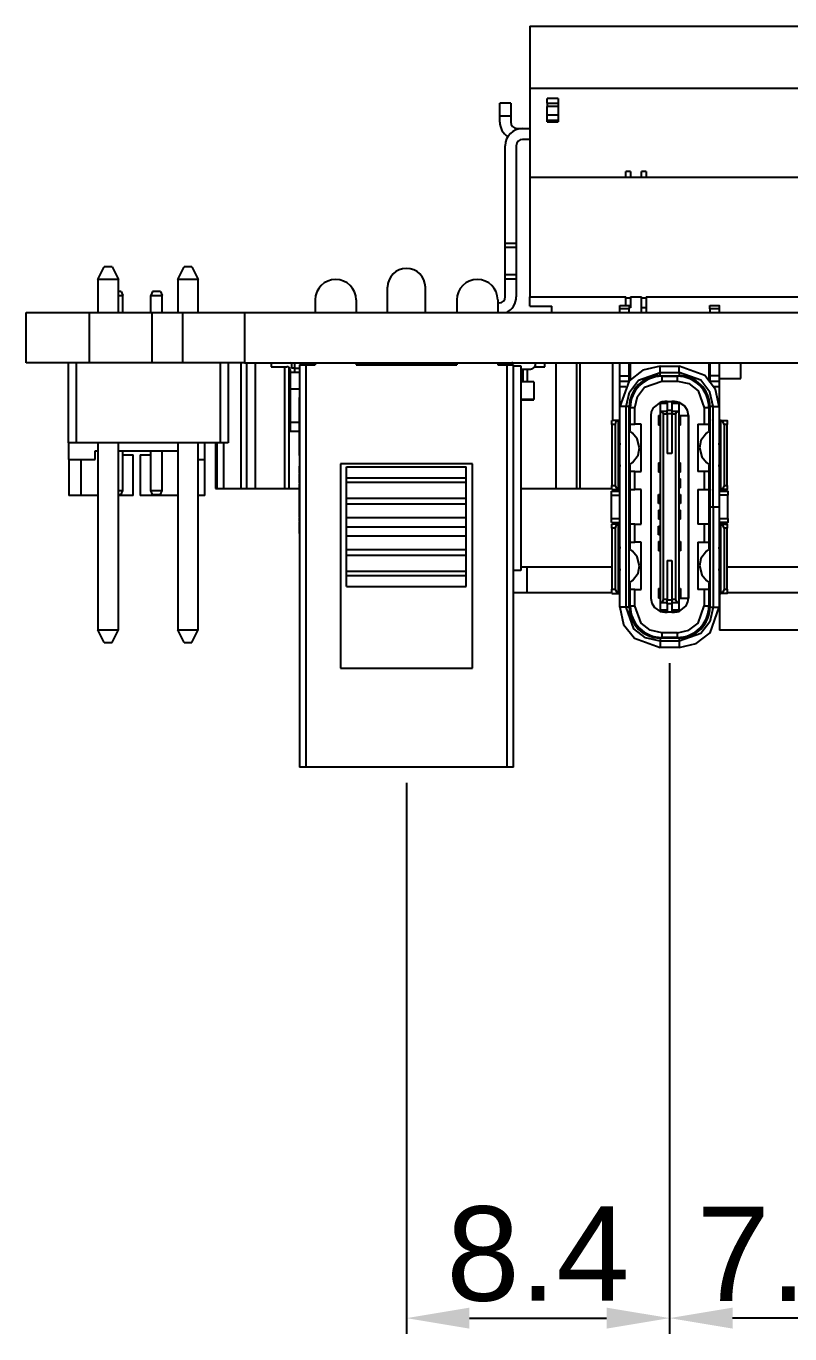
# Model space of a CAD drawing. Header units: millimetres. Extents: x 239 to 841, y 198 to 536.
# Drawn here: x 326.86 to 351.12, y 247.58 to 289.15 of the extents above; entities that cross this region are included whole.
import ezdxf

# ---------------------------------------------------------------- set-up
doc = ezdxf.new("R2010")
doc.units = ezdxf.units.MM
doc.styles.get("Standard").update_dxf_attribs({"font": 'arial.ttf'})
doc.dimstyles.get("Standard").update_dxf_attribs({"dimtxt": 3, "dimasz": 2, "dimexe": 0.5, "dimexo": 0.5, "dimgap": 0.5, "dimtad": 1, "dimdec": 1, "dimzin": 0, "dimdsep": 46, "dimtxsty": 'Standard', "dimcen": 0.09, "dimclrd": 253, "dimclre": 253, "dimclrt": 6, "dimadec": 0, "dimazin": 0, "dimtfac": 1, "dimtdec": 1, "dimtofl": 0, "dimtmove": 0, "dimatfit": 3, "dimfxl": 1, "dimtolj": 1, "dimtzin": 0, "dimarcsym": 0})

# ---------------------------------------------------------------- blocks, each defined once
blk = doc.blocks.new('*D10')
at = {"color": 253, "lineweight": -2}
for p, q in [((347.301, 268.898), (347.301, 247.581)), ((338.94, 265.098), (338.94, 247.581)), ((340.94, 248.081), (345.301, 248.081))]:
    blk.add_line(p, q, dxfattribs=at)
at = {"color": 253}
for points in [[(340.94, 248.414), (340.94, 247.748), (338.94, 248.081)], [(345.301, 248.414), (345.301, 247.748), (347.301, 248.081)]]:
    blk.add_solid(points, dxfattribs=at)
at = {"layer": 'Defpoints', "color": 0}
for p in [(347.301, 269.398), (338.94, 265.598), (347.301, 248.081)]:
    blk.add_point(p, dxfattribs=at)
at = {"color": 6, "insert": (343.12, 250.113), "char_height": 3, "attachment_point": 5}
blk.add_mtext('\\A1;8.4', dxfattribs=at)
blk = doc.blocks.new('*D11')
at = {"color": 253, "lineweight": -2}
for p, q in [((347.301, 268.898), (347.301, 247.581)), ((354.844, 261.544), (354.844, 247.581)), ((352.844, 248.081), (349.301, 248.081))]:
    blk.add_line(p, q, dxfattribs=at)
at = {"color": 253}
for points in [[(349.301, 248.414), (349.301, 247.748), (347.301, 248.081)], [(352.844, 248.414), (352.844, 247.748), (354.844, 248.081)]]:
    blk.add_solid(points, dxfattribs=at)
at = {"layer": 'Defpoints', "color": 0}
for p in [(347.301, 269.398), (354.844, 262.044), (347.301, 248.081)]:
    blk.add_point(p, dxfattribs=at)
at = {"color": 6, "insert": (351.073, 250.107), "char_height": 3, "attachment_point": 5}
blk.add_mtext('\\A1;7.5', dxfattribs=at)

msp = doc.modelspace()

# ---------------------------------------------------------------- linework, layer by layer
for p, q in [((342.856, 289.148), (415.856, 289.148)), ((342.856, 289.148), (342.856, 287.168)), ((342.856, 287.168), (342.856, 284.348)), ((415.856, 287.168), (342.856, 287.168)), ((343.406, 286.698), (343.406, 286.848)), ((343.756, 286.848), (343.406, 286.848)), ((343.756, 286.848), (343.756, 286.698)), ((341.906, 286.298), (341.906, 286.698)), ((342.256, 286.698), (341.906, 286.698)), ((342.256, 286.698), (342.256, 286.298)), ((343.406, 286.698), (343.756, 286.698)), ((343.406, 286.698), (343.406, 286.594)), ((343.756, 286.594), (343.406, 286.594)), ((343.406, 286.334), (343.406, 286.594)), ((343.756, 286.698), (343.756, 286.594)), ((343.756, 286.594), (343.756, 286.334)), ((341.906, 286.098), (341.906, 286.298)), ((341.906, 286.298), (342.256, 286.298)), ((342.256, 286.298), (342.256, 286.098)), ((343.406, 286.148), (343.406, 286.334)), ((343.406, 286.334), (343.756, 286.334)), ((343.406, 286.108), (343.406, 286.148)), ((343.756, 286.148), (343.406, 286.148)), ((343.406, 286.108), (343.756, 286.108)), ((343.756, 286.334), (343.756, 286.148)), ((343.756, 286.148), (343.756, 286.108)), ((342.456, 285.898), (342.631, 285.898)), ((342.456, 285.869), (342.456, 285.898)), ((342.631, 285.898), (342.856, 285.898)), ((342.081, 282.24), (342.081, 285.348)), ((342.431, 285.348), (342.431, 282.24)), ((342.856, 285.548), (342.631, 285.548)), ((342.856, 284.348), (368.006, 284.348)), ((342.856, 284.348), (342.856, 280.548)), ((346.056, 284.528), (345.906, 284.528)), ((345.906, 284.348), (345.906, 284.528)), ((346.056, 284.528), (346.056, 284.348)), ((346.556, 284.528), (346.406, 284.528)), ((346.406, 284.348), (346.406, 284.528)), ((346.556, 284.528), (346.556, 284.348)), ((342.081, 282.122), (342.081, 282.24)), ((342.431, 282.24), (342.081, 282.24)), ((342.431, 282.24), (342.431, 282.122)), ((342.081, 281.239), (342.081, 282.122)), ((342.081, 282.122), (342.431, 282.122)), ((342.431, 282.122), (342.431, 281.239)), ((329.135, 281.096), (329.335, 281.496)), ((329.585, 281.496), (329.335, 281.496)), ((329.585, 281.496), (329.785, 281.096)), ((331.675, 281.096), (331.875, 281.496)), ((332.125, 281.496), (331.875, 281.496)), ((332.125, 281.496), (332.325, 281.096)), ((329.135, 281.096), (329.135, 280.048)), ((329.785, 281.096), (329.135, 281.096)), ((329.785, 280.048), (329.785, 281.096)), ((331.675, 281.096), (331.675, 280.048)), ((332.325, 281.096), (331.675, 281.096)), ((332.325, 280.048), (332.325, 281.096)), ((342.081, 281.121), (342.081, 281.239)), ((342.431, 281.239), (342.081, 281.239)), ((342.081, 280.548), (342.081, 281.121)), ((342.081, 281.121), (342.431, 281.121)), ((342.431, 281.239), (342.431, 281.121)), ((342.431, 281.121), (342.431, 280.548)), ((329.878, 280.709), (329.785, 280.709)), ((329.785, 280.582), (329.924, 280.582)), ((329.878, 280.709), (329.924, 280.582)), ((329.924, 280.048), (329.924, 280.582)), ((330.865, 280.709), (330.818, 280.582)), ((330.818, 280.048), (330.818, 280.582)), ((330.818, 280.582), (331.174, 280.582)), ((331.128, 280.709), (330.865, 280.709)), ((331.128, 280.709), (331.174, 280.582)), ((331.174, 280.048), (331.174, 280.582)), ((338.34, 280.048), (338.34, 280.848)), ((339.54, 280.048), (339.54, 280.848)), ((336.04, 280.448), (336.04, 280.048)), ((337.34, 280.448), (337.34, 280.048)), ((340.54, 280.448), (340.54, 280.048)), ((341.84, 280.448), (341.84, 280.048)), ((341.84, 280.348), (341.881, 280.348)), ((342.856, 280.248), (342.856, 280.548)), ((342.856, 280.548), (345.906, 280.548)), ((342.856, 280.248), (343.556, 280.248)), ((343.556, 280.048), (343.556, 280.248)), ((345.721, 280.268), (346.021, 280.268)), ((346.021, 280.167), (345.721, 280.167)), ((345.906, 280.498), (345.906, 280.548)), ((345.906, 280.268), (345.906, 280.498)), ((346.056, 280.498), (345.906, 280.498)), ((346.056, 280.548), (346.056, 280.498)), ((346.056, 280.548), (346.406, 280.548)), ((346.056, 280.498), (346.056, 280.198)), ((346.406, 280.498), (346.406, 280.548)), ((346.406, 280.198), (346.406, 280.498)), ((346.556, 280.498), (346.406, 280.498)), ((346.556, 280.198), (346.406, 280.198)), ((346.406, 280.048), (346.406, 280.198)), ((346.556, 280.548), (346.556, 280.498)), ((346.556, 280.548), (351.749, 280.548)), ((346.556, 280.498), (346.556, 280.198)), ((346.556, 280.198), (346.556, 280.048)), ((348.581, 280.268), (348.881, 280.268)), ((348.881, 280.167), (348.581, 280.167)), ((326.856, 280.048), (328.856, 280.048)), ((326.856, 278.448), (326.856, 280.048)), ((328.856, 280.048), (330.856, 280.048)), ((328.856, 280.048), (328.856, 278.448)), ((330.856, 280.048), (331.835, 280.048)), ((330.856, 278.448), (330.856, 280.048)), ((331.835, 280.048), (333.795, 280.048)), ((331.835, 278.448), (331.835, 280.048)), ((333.795, 280.048), (333.795, 278.448)), ((333.795, 280.048), (428.916, 280.048)), ((328.856, 278.448), (326.856, 278.448)), ((328.19, 278.448), (328.19, 278.194)), ((328.19, 278.194), (328.19, 275.908)), ((328.444, 278.448), (328.444, 275.908)), ((330.856, 278.448), (328.856, 278.448)), ((331.835, 278.448), (330.856, 278.448)), ((333.795, 278.448), (331.835, 278.448)), ((333.016, 278.448), (333.016, 275.908)), ((333.27, 278.448), (333.27, 278.194)), ((333.27, 278.194), (333.27, 275.908)), ((333.685, 274.448), (333.685, 278.448)), ((333.795, 278.448), (420.198, 278.448)), ((333.868, 274.448), (333.868, 278.448)), ((334.147, 274.448), (334.147, 278.448)), ((334.641, 278.448), (334.641, 278.324)), ((334.641, 278.324), (335.141, 278.324)), ((335.073, 274.448), (335.073, 278.324)), ((335.217, 274.448), (335.217, 278.289)), ((335.241, 278.224), (335.241, 278.144)), ((335.241, 278.144), (335.241, 277.624)), ((335.54, 278.144), (335.241, 278.144)), ((335.291, 278.448), (335.291, 278.274)), ((335.391, 278.274), (335.291, 278.274)), ((335.391, 278.274), (335.391, 278.448)), ((335.391, 278.274), (335.54, 278.274)), ((335.391, 278.144), (335.391, 278.224)), ((335.54, 278.378), (335.74, 278.378)), ((335.54, 278.378), (335.54, 265.598)), ((335.691, 278.448), (335.691, 278.378)), ((335.74, 278.378), (336.04, 278.378)), ((335.74, 278.378), (335.74, 265.598)), ((336.04, 278.424), (335.891, 278.424)), ((335.891, 278.378), (335.891, 278.424)), ((336.04, 278.448), (336.04, 278.378)), ((337.34, 278.448), (337.34, 278.378)), ((337.34, 278.378), (340.54, 278.378)), ((337.776, 278.448), (337.776, 278.378)), ((338.34, 278.378), (338.34, 278.448)), ((339.54, 278.378), (339.54, 278.448)), ((339.54, 278.424), (340.45, 278.424)), ((339.766, 278.448), (339.766, 278.424)), ((340.45, 278.448), (340.45, 278.378)), ((340.54, 278.448), (340.54, 278.378)), ((341.84, 278.448), (341.84, 278.378)), ((341.84, 278.378), (342.14, 278.378)), ((341.9, 278.378), (341.9, 278.448)), ((342.14, 265.598), (342.14, 278.378)), ((342.14, 278.378), (342.34, 278.378)), ((342.293, 278.448), (342.293, 278.444)), ((342.34, 265.598), (342.34, 278.378)), ((342.34, 278.348), (342.575, 278.348)), ((342.575, 278.348), (342.575, 271.848)), ((342.575, 278.248), (342.881, 278.248)), ((342.641, 278.224), (342.641, 277.844)), ((342.791, 277.844), (342.791, 278.224)), ((343.002, 278.305), (342.941, 278.268)), ((343.019, 278.324), (343.341, 278.324)), ((343.025, 278.448), (343.025, 278.348)), ((343.341, 278.324), (343.341, 278.448)), ((343.687, 278.448), (343.687, 274.448)), ((344.341, 278.448), (344.341, 274.448)), ((344.454, 278.448), (344.454, 274.448)), ((345.491, 278.448), (345.491, 276.618)), ((345.721, 278.034), (345.721, 278.448)), ((346.021, 278.034), (346.021, 278.448)), ((346.051, 278.448), (346.051, 277.896)), ((347.001, 278.338), (347.601, 278.338)), ((347.001, 278.138), (347.001, 278.338)), ((347.001, 278.138), (347.601, 278.138)), ((347.001, 278.038), (347.001, 278.138)), ((347.601, 278.138), (347.601, 278.338)), ((347.601, 278.138), (347.601, 278.038)), ((348.551, 278.448), (348.551, 277.896)), ((348.581, 278.448), (348.581, 278.034)), ((348.881, 278.448), (348.881, 278.034)), ((349.563, 277.948), (349.563, 278.448)), ((342.991, 277.844), (342.575, 277.844)), ((342.991, 277.844), (342.991, 277.294)), ((345.721, 278.034), (346.021, 278.034)), ((345.721, 277.861), (346.021, 277.861)), ((345.912, 277.688), (345.721, 277.688)), ((345.721, 277.058), (345.721, 277.688)), ((347.001, 278.038), (347.601, 278.038)), ((347.051, 278.018), (347.551, 278.018)), ((347.051, 278.018), (347.051, 277.868)), ((347.051, 277.868), (347.551, 277.868)), ((347.551, 277.868), (347.551, 278.018)), ((348.881, 278.034), (348.581, 278.034)), ((348.581, 277.861), (348.881, 277.861)), ((348.881, 277.688), (348.69, 277.688)), ((348.881, 277.948), (349.563, 277.948)), ((348.881, 277.688), (348.881, 277.058)), ((335.241, 277.624), (335.241, 276.564)), ((335.241, 277.624), (335.54, 277.624)), ((335.539, 277.341), (335.54, 277.341)), ((342.575, 277.294), (342.991, 277.294)), ((342.575, 277.272), (342.991, 277.272)), ((342.991, 277.272), (342.991, 277.294)), ((346.051, 277.299), (346.051, 277.018)), ((348.551, 277.299), (348.551, 277.018)), ((335.539, 277.203), (335.54, 277.203)), ((335.539, 276.869), (335.54, 276.869)), ((345.921, 277.058), (345.721, 277.058)), ((345.721, 270.678), (345.721, 277.058)), ((346.021, 277.058), (345.921, 277.058)), ((345.921, 270.678), (345.921, 277.058)), ((346.021, 270.678), (346.021, 277.058)), ((346.051, 276.493), (346.051, 277.018)), ((346.201, 277.018), (346.051, 277.018)), ((346.201, 276.493), (346.201, 277.018)), ((347.001, 277.163), (347.226, 277.163)), ((347.226, 277.156), (347.001, 277.156)), ((347.001, 276.919), (347.001, 270.817)), ((347.226, 276.904), (347.038, 276.904)), ((347.226, 277.213), (347.146, 277.213)), ((347.226, 277.204), (347.226, 277.213)), ((347.226, 277.213), (347.376, 277.213)), ((347.376, 277.204), (347.226, 277.204)), ((347.226, 276.946), (347.376, 276.946)), ((347.376, 277.213), (347.376, 277.204)), ((347.456, 277.213), (347.376, 277.213)), ((347.376, 277.163), (347.601, 277.163)), ((347.601, 277.156), (347.376, 277.156)), ((347.564, 276.904), (347.376, 276.904)), ((347.601, 277.156), (347.601, 277.163)), ((347.601, 270.817), (347.601, 276.919)), ((348.401, 277.018), (348.401, 276.493)), ((348.551, 277.018), (348.401, 277.018)), ((348.551, 277.018), (348.551, 276.493)), ((348.681, 277.058), (348.581, 277.058)), ((348.581, 277.058), (348.581, 273.873)), ((348.681, 273.873), (348.681, 277.058)), ((348.681, 277.058), (348.881, 277.058)), ((348.881, 277.058), (348.881, 273.873)), ((335.241, 276.564), (335.54, 276.564)), ((335.241, 276.564), (335.241, 276.274)), ((335.539, 276.803), (335.54, 276.803)), ((335.539, 276.674), (335.54, 276.674)), ((345.671, 276.618), (345.471, 276.618)), ((345.471, 276.488), (345.471, 274.548)), ((345.571, 276.488), (345.471, 276.488)), ((345.571, 276.488), (345.571, 274.548)), ((345.671, 276.618), (345.671, 276.614)), ((345.671, 276.614), (345.671, 274.421)), ((346.051, 276.272), (346.051, 276.493)), ((346.401, 276.493), (346.201, 276.493)), ((346.401, 274.993), (346.401, 276.493)), ((346.701, 276.768), (346.701, 270.968)), ((346.951, 276.768), (347.001, 276.768)), ((346.951, 276.768), (346.951, 276.468)), ((347.001, 276.468), (346.951, 276.468)), ((347.226, 276.811), (347.101, 276.811)), ((347.101, 276.811), (347.101, 270.924)), ((347.226, 276.825), (347.226, 275.568)), ((347.376, 276.825), (347.226, 276.825)), ((347.376, 276.825), (347.376, 275.568)), ((347.501, 276.811), (347.376, 276.811)), ((347.501, 270.924), (347.501, 276.811)), ((347.601, 276.768), (347.651, 276.768)), ((347.651, 276.468), (347.601, 276.468)), ((347.651, 276.468), (347.651, 276.768)), ((347.901, 270.968), (347.901, 276.768)), ((347.901, 276.768), (347.901, 270.968)), ((347.901, 276.768), (347.901, 270.968)), ((347.901, 270.968), (347.901, 276.768)), ((348.201, 276.493), (348.201, 274.993)), ((348.201, 276.493), (348.401, 276.493)), ((348.551, 276.493), (348.551, 276.272)), ((348.931, 276.618), (349.131, 276.618)), ((348.931, 276.614), (348.931, 276.618)), ((348.931, 274.421), (348.931, 276.614)), ((349.131, 276.488), (349.031, 276.488)), ((349.031, 276.488), (349.031, 274.548)), ((349.131, 274.548), (349.131, 276.488)), ((335.241, 276.274), (335.539, 276.274)), ((335.539, 276.327), (335.54, 276.327)), ((328.444, 275.908), (328.19, 275.908)), ((328.212, 275.375), (328.212, 275.908)), ((333.016, 275.908), (328.444, 275.908)), ((329.05, 275.375), (329.05, 275.654)), ((329.05, 275.654), (329.135, 275.654)), ((329.135, 275.908), (329.135, 269.958)), ((329.785, 269.958), (329.785, 275.908)), ((329.785, 275.654), (331.675, 275.654)), ((329.924, 274.384), (329.924, 275.654)), ((330.818, 274.384), (330.818, 275.654)), ((331.174, 274.384), (331.174, 275.654)), ((331.675, 275.908), (331.675, 269.958)), ((332.325, 269.958), (332.325, 275.908)), ((332.53, 275.375), (332.53, 275.908)), ((332.867, 275.908), (332.867, 274.448)), ((332.93, 274.448), (332.93, 275.908)), ((333.27, 275.908), (333.016, 275.908)), ((333.133, 274.448), (333.133, 275.908)), ((333.138, 274.448), (333.138, 275.908)), ((335.539, 275.934), (335.54, 275.934)), ((335.539, 275.78), (335.54, 275.78)), ((328.212, 275.375), (328.212, 274.232)), ((328.212, 275.375), (329.05, 275.375)), ((328.593, 275.375), (328.593, 274.232)), ((329.924, 275.527), (330.261, 275.527)), ((330.261, 274.232), (330.261, 275.527)), ((330.482, 275.527), (330.818, 275.527)), ((330.482, 275.527), (330.482, 274.232)), ((332.325, 275.375), (332.53, 275.375)), ((332.53, 274.232), (332.53, 275.375)), ((335.539, 275.496), (335.54, 275.496)), ((336.84, 275.238), (336.84, 268.738)), ((341.04, 275.238), (336.84, 275.238)), ((341.04, 268.738), (341.04, 275.238)), ((346.051, 274.993), (346.051, 275.213)), ((346.951, 275.268), (347.001, 275.268)), ((346.951, 275.268), (346.951, 274.968)), ((347.376, 275.568), (347.226, 275.568)), ((347.601, 275.268), (347.651, 275.268)), ((347.651, 274.968), (347.651, 275.268)), ((348.551, 275.213), (348.551, 274.993)), ((335.539, 275.163), (335.539, 275.166)), ((335.539, 275.166), (335.54, 275.166)), ((335.539, 275.163), (335.54, 275.163)), ((335.539, 275.161), (335.539, 275.163)), ((335.539, 275.159), (335.539, 275.161)), ((335.539, 275.161), (335.54, 275.161)), ((335.539, 275.106), (335.539, 275.159)), ((335.539, 275.159), (335.54, 275.159)), ((335.539, 274.947), (335.539, 275.106)), ((335.539, 275.106), (335.54, 275.106)), ((335.539, 274.947), (335.54, 274.947)), ((335.539, 274.929), (335.54, 274.929)), ((335.539, 274.869), (335.54, 274.869)), ((337.04, 274.793), (337.04, 275.138)), ((337.04, 275.138), (340.84, 275.138)), ((337.04, 274.652), (337.04, 274.793)), ((337.04, 274.793), (340.84, 274.793)), ((340.84, 274.793), (340.84, 275.138)), ((340.84, 274.652), (340.84, 274.793)), ((346.051, 274.418), (346.051, 274.993)), ((346.201, 274.993), (346.401, 274.993)), ((346.201, 274.418), (346.201, 274.993)), ((347.001, 274.968), (346.951, 274.968)), ((347.651, 274.968), (347.601, 274.968)), ((347.601, 274.758), (347.651, 274.758)), ((347.651, 274.478), (347.651, 274.758)), ((348.401, 274.993), (348.201, 274.993)), ((348.401, 274.993), (348.401, 274.418)), ((348.551, 274.993), (348.551, 274.418)), ((329.785, 274.384), (329.924, 274.384)), ((329.878, 274.257), (329.924, 274.384)), ((330.818, 274.384), (331.174, 274.384)), ((330.865, 274.257), (330.818, 274.384)), ((331.128, 274.257), (331.174, 274.384)), ((332.867, 274.448), (332.93, 274.448)), ((332.93, 274.448), (333.133, 274.448)), ((333.138, 274.448), (333.685, 274.448)), ((333.685, 274.448), (333.868, 274.448)), ((333.868, 274.448), (334.147, 274.448)), ((334.147, 274.448), (335.073, 274.448)), ((335.073, 274.448), (335.217, 274.448)), ((335.217, 274.448), (335.539, 274.448)), ((335.539, 274.719), (335.54, 274.719)), ((335.539, 274.623), (335.54, 274.623)), ((335.539, 274.596), (335.54, 274.596)), ((335.539, 274.596), (335.54, 274.596)), ((335.539, 274.594), (335.54, 274.594)), ((335.539, 274.561), (335.54, 274.561)), ((335.539, 274.544), (335.54, 274.544)), ((335.539, 274.541), (335.539, 274.544)), ((335.539, 274.541), (335.54, 274.541)), ((335.539, 274.332), (335.539, 274.541)), ((337.04, 274.146), (337.04, 274.652)), ((337.04, 274.652), (340.84, 274.652)), ((340.84, 274.146), (340.84, 274.652)), ((342.575, 274.448), (343.687, 274.448)), ((343.687, 274.448), (344.341, 274.448)), ((344.341, 274.448), (344.454, 274.448)), ((344.454, 274.448), (345.491, 274.448)), ((345.451, 274.368), (345.721, 274.368)), ((345.471, 274.548), (345.571, 274.548)), ((345.471, 274.418), (345.671, 274.418)), ((345.671, 274.421), (345.671, 274.418)), ((346.021, 274.368), (346.051, 274.368)), ((346.051, 273.318), (346.051, 274.418)), ((346.401, 274.418), (346.201, 274.418)), ((346.401, 273.318), (346.401, 274.418)), ((347.651, 274.478), (347.601, 274.478)), ((348.201, 274.418), (348.201, 273.318)), ((348.201, 274.418), (348.401, 274.418)), ((348.551, 274.418), (348.551, 273.318)), ((348.551, 274.368), (348.581, 274.368)), ((348.881, 274.368), (349.151, 274.368)), ((348.931, 274.418), (348.931, 274.421)), ((349.131, 274.418), (348.931, 274.418)), ((349.031, 274.548), (349.131, 274.548)), ((328.593, 274.232), (328.212, 274.232)), ((329.135, 274.232), (328.593, 274.232)), ((329.785, 274.257), (329.878, 274.257)), ((330.261, 274.232), (329.785, 274.232)), ((331.675, 274.232), (330.482, 274.232)), ((330.865, 274.257), (331.128, 274.257)), ((332.53, 274.232), (332.325, 274.232)), ((335.539, 274.325), (335.539, 274.332)), ((335.539, 274.332), (335.54, 274.332)), ((335.539, 274.314), (335.539, 274.325)), ((335.539, 274.325), (335.54, 274.325)), ((335.539, 274.249), (335.539, 274.314)), ((335.539, 274.314), (335.54, 274.314)), ((335.539, 274.249), (335.54, 274.249)), ((335.539, 274.246), (335.539, 274.249)), ((335.539, 274.246), (335.54, 274.246)), ((335.539, 274.13), (335.539, 274.246)), ((335.539, 274.13), (335.54, 274.13)), ((335.539, 273.995), (335.539, 274.037)), ((335.539, 273.976), (335.54, 273.976)), ((337.04, 273.963), (337.04, 274.146)), ((337.04, 274.146), (340.84, 274.146)), ((337.04, 273.527), (337.04, 273.963)), ((337.04, 273.963), (340.84, 273.963)), ((340.84, 273.963), (340.84, 274.146)), ((340.84, 273.527), (340.84, 273.963)), ((345.451, 273.498), (345.451, 274.238)), ((345.451, 274.238), (345.721, 274.238)), ((346.022, 274.273), (346.051, 274.273)), ((346.022, 274.273), (346.022, 273.473)), ((346.951, 274.258), (347.001, 274.258)), ((346.951, 273.978), (346.951, 274.258)), ((347.001, 273.978), (346.951, 273.978)), ((347.601, 274.258), (347.651, 274.258)), ((347.651, 273.978), (347.601, 273.978)), ((347.651, 274.258), (347.651, 273.978)), ((348.58, 274.273), (348.551, 274.273)), ((348.58, 273.473), (348.58, 274.273)), ((349.151, 274.238), (348.881, 274.238)), ((349.151, 273.498), (349.151, 274.238)), ((335.539, 273.916), (335.54, 273.916)), ((335.539, 273.895), (335.539, 273.898)), ((335.539, 273.895), (335.54, 273.895)), ((335.539, 273.737), (335.539, 273.895)), ((335.539, 273.737), (335.54, 273.737)), ((335.539, 273.681), (335.539, 273.737)), ((335.539, 273.529), (335.539, 273.681)), ((335.539, 273.681), (335.54, 273.681)), ((335.539, 273.529), (335.54, 273.529)), ((337.04, 273.527), (340.84, 273.527)), ((337.04, 273.238), (337.04, 273.527)), ((340.84, 273.238), (340.84, 273.527)), ((346.951, 273.758), (347.001, 273.758)), ((346.951, 273.758), (346.951, 273.478)), ((347.601, 273.758), (347.651, 273.758)), ((347.651, 273.478), (347.651, 273.758)), ((348.581, 273.863), (348.581, 270.678)), ((348.681, 273.873), (348.881, 273.873)), ((348.881, 273.863), (348.681, 273.863)), ((348.681, 273.863), (348.681, 270.678)), ((348.881, 273.863), (348.881, 270.678)), ((335.539, 273.472), (335.54, 273.472)), ((335.539, 273.411), (335.54, 273.411)), ((335.539, 273.39), (335.54, 273.39)), ((335.539, 273.232), (335.539, 273.39)), ((335.539, 273.232), (335.54, 273.232)), ((335.539, 273.176), (335.539, 273.232)), ((335.539, 273.024), (335.539, 273.176)), ((335.539, 273.176), (335.54, 273.176)), ((337.04, 272.949), (337.04, 273.238)), ((337.04, 273.238), (340.84, 273.238)), ((340.84, 272.949), (340.84, 273.238)), ((345.451, 273.498), (345.721, 273.498)), ((345.451, 273.368), (345.721, 273.368)), ((345.671, 273.318), (345.471, 273.318)), ((345.571, 273.188), (345.471, 273.188)), ((345.471, 273.188), (345.471, 271.248)), ((345.571, 273.188), (345.571, 271.248)), ((345.671, 273.318), (345.671, 273.314)), ((345.671, 273.314), (345.671, 271.121)), ((346.021, 273.368), (346.051, 273.368)), ((346.022, 273.473), (346.051, 273.473)), ((346.051, 272.743), (346.051, 273.318)), ((346.201, 273.318), (346.401, 273.318)), ((346.201, 272.743), (346.201, 273.318)), ((347.001, 273.478), (346.951, 273.478)), ((346.951, 273.258), (347.001, 273.258)), ((346.951, 272.978), (346.951, 273.258)), ((347.651, 273.478), (347.601, 273.478)), ((348.401, 273.318), (348.201, 273.318)), ((348.401, 273.318), (348.401, 272.743)), ((348.58, 273.473), (348.551, 273.473)), ((348.581, 273.368), (348.551, 273.368)), ((348.551, 273.318), (348.551, 272.743)), ((348.881, 273.498), (349.151, 273.498)), ((349.151, 273.368), (348.881, 273.368)), ((348.931, 273.318), (349.131, 273.318)), ((348.931, 273.314), (348.931, 273.318)), ((348.931, 271.121), (348.931, 273.314)), ((349.031, 273.188), (349.031, 271.248)), ((349.131, 273.188), (349.031, 273.188)), ((349.131, 271.248), (349.131, 273.188)), ((335.539, 273.024), (335.54, 273.024)), ((337.04, 272.513), (337.04, 272.949)), ((337.04, 272.949), (340.84, 272.949)), ((340.84, 272.513), (340.84, 272.949)), ((346.051, 272.522), (346.051, 272.743)), ((346.401, 272.743), (346.201, 272.743)), ((346.401, 271.243), (346.401, 272.743)), ((347.001, 272.978), (346.951, 272.978)), ((346.951, 272.768), (347.001, 272.768)), ((346.951, 272.768), (346.951, 272.468)), ((347.601, 272.768), (347.651, 272.768)), ((347.651, 272.768), (347.651, 272.468)), ((348.201, 272.743), (348.201, 271.243)), ((348.201, 272.743), (348.401, 272.743)), ((348.551, 272.743), (348.551, 272.522)), ((337.04, 272.33), (337.04, 272.513)), ((337.04, 272.513), (340.84, 272.513)), ((337.04, 271.824), (337.04, 272.33)), ((337.04, 272.33), (340.84, 272.33)), ((340.84, 272.33), (340.84, 272.513)), ((340.84, 271.824), (340.84, 272.33)), ((347.001, 272.468), (346.951, 272.468)), ((347.651, 272.468), (347.601, 272.468)), ((342.575, 271.848), (342.34, 271.848)), ((342.775, 271.948), (342.575, 271.948)), ((345.471, 271.948), (342.775, 271.948)), ((342.775, 271.148), (342.775, 271.948)), ((347.226, 272.168), (347.226, 270.911)), ((347.226, 272.168), (347.376, 272.168)), ((347.376, 272.168), (347.376, 270.911)), ((352.597, 271.948), (349.131, 271.948)), ((337.04, 271.683), (337.04, 271.824)), ((337.04, 271.824), (340.84, 271.824)), ((337.04, 271.338), (337.04, 271.683)), ((337.04, 271.683), (340.84, 271.683)), ((340.84, 271.683), (340.84, 271.824)), ((340.84, 271.338), (340.84, 271.683)), ((346.051, 271.243), (346.051, 271.463)), ((348.551, 271.463), (348.551, 271.243)), ((337.04, 271.338), (340.84, 271.338)), ((342.34, 271.148), (342.775, 271.148)), ((342.775, 271.148), (345.471, 271.148)), ((345.471, 271.248), (345.571, 271.248)), ((345.471, 271.118), (345.671, 271.118)), ((345.671, 271.121), (345.671, 271.118)), ((346.051, 270.718), (346.051, 271.243)), ((346.201, 271.243), (346.401, 271.243)), ((346.201, 270.718), (346.201, 271.243)), ((346.951, 271.268), (347.001, 271.268)), ((346.951, 271.268), (346.951, 270.968)), ((347.601, 271.268), (347.651, 271.268)), ((347.651, 271.268), (347.651, 270.968)), ((348.401, 271.243), (348.201, 271.243)), ((348.401, 271.243), (348.401, 270.718)), ((348.551, 271.243), (348.551, 270.718)), ((348.885, 271.148), (348.885, 269.948)), ((348.931, 271.118), (348.931, 271.121)), ((349.131, 271.118), (348.931, 271.118)), ((349.031, 271.248), (349.131, 271.248)), ((349.131, 271.148), (352.88, 271.148)), ((345.921, 270.678), (345.721, 270.678)), ((346.021, 270.678), (345.921, 270.678)), ((346.051, 270.718), (346.201, 270.718)), ((347.001, 270.968), (346.951, 270.968)), ((347.038, 270.832), (347.226, 270.832)), ((347.226, 270.924), (347.101, 270.924)), ((347.226, 270.911), (347.376, 270.911)), ((347.376, 270.79), (347.226, 270.79)), ((347.501, 270.924), (347.376, 270.924)), ((347.376, 270.832), (347.564, 270.832)), ((347.651, 270.968), (347.601, 270.968)), ((348.401, 270.718), (348.551, 270.718)), ((348.581, 270.678), (348.681, 270.678)), ((348.681, 270.678), (348.881, 270.678)), ((347.001, 270.58), (347.001, 270.573)), ((347.226, 270.58), (347.001, 270.58)), ((347.226, 270.573), (347.001, 270.573)), ((347.146, 270.523), (347.226, 270.523)), ((347.226, 270.523), (347.226, 270.532)), ((347.226, 270.532), (347.376, 270.532)), ((347.376, 270.523), (347.226, 270.523)), ((347.601, 270.58), (347.376, 270.58)), ((347.601, 270.573), (347.376, 270.573)), ((347.376, 270.532), (347.376, 270.523)), ((347.376, 270.523), (347.456, 270.523)), ((329.135, 269.958), (329.785, 269.958)), ((329.335, 269.558), (329.135, 269.958)), ((329.585, 269.558), (329.785, 269.958)), ((331.875, 269.558), (331.675, 269.958)), ((331.675, 269.958), (332.325, 269.958)), ((332.125, 269.558), (332.325, 269.958)), ((347.551, 269.868), (347.051, 269.868)), ((347.051, 269.868), (347.051, 269.718)), ((347.551, 269.718), (347.551, 269.868)), ((352.879, 269.948), (348.885, 269.948)), ((329.335, 269.558), (329.585, 269.558)), ((331.875, 269.558), (332.125, 269.558)), ((347.601, 269.698), (347.001, 269.698)), ((347.001, 269.698), (347.001, 269.598)), ((347.001, 269.598), (347.001, 269.398)), ((347.601, 269.598), (347.001, 269.598)), ((347.601, 269.398), (347.001, 269.398)), ((347.551, 269.718), (347.051, 269.718)), ((347.601, 269.698), (347.601, 269.598)), ((347.601, 269.598), (347.601, 269.398)), ((336.84, 268.738), (341.04, 268.738)), ((335.74, 265.598), (335.54, 265.598)), ((342.14, 265.598), (335.74, 265.598)), ((342.34, 265.598), (342.14, 265.598))]:
    msp.add_line(p, q)
for points in [[(345.721, 280.167), (345.721, 280.261), (345.721, 280.268), (345.721, 280.268), (345.721, 280.268), (345.721, 280.268), (345.721, 280.268), (345.721, 280.268), (345.721, 280.268)], [(345.721, 280.048), (345.721, 280.167)], [(346.021, 280.268), (346.021, 280.268), (346.021, 280.268), (346.021, 280.268), (346.021, 280.268), (346.021, 280.268), (346.021, 280.268), (346.021, 280.261), (346.021, 280.167)], [(346.021, 280.048), (346.021, 280.167)], [(348.581, 280.167), (348.581, 280.261), (348.581, 280.268), (348.581, 280.268), (348.581, 280.268), (348.581, 280.268), (348.581, 280.268), (348.581, 280.268), (348.581, 280.268)], [(348.581, 280.167), (348.581, 280.048)], [(348.881, 280.268), (348.881, 280.268), (348.881, 280.268), (348.881, 280.268), (348.881, 280.268), (348.881, 280.268), (348.881, 280.268), (348.881, 280.261), (348.881, 280.167)], [(348.881, 280.167), (348.881, 280.048)], [(347.001, 278.338), (346.456, 278.216), (346.014, 277.874), (345.721, 277.058)], [(345.921, 277.058), (346.023, 277.518), (346.312, 277.89), (347.001, 278.138)], [(348.881, 277.058), (348.759, 277.603), (348.417, 278.044), (347.601, 278.338)], [(348.681, 277.058), (348.578, 277.518), (348.289, 277.89), (347.601, 278.138)], [(345.721, 277.861), (345.721, 277.907), (345.721, 277.945), (345.721, 277.988), (345.721, 278.034)], [(345.721, 277.688), (345.721, 277.757), (345.721, 277.798), (345.721, 277.834), (345.721, 277.861)], [(346.021, 277.861), (346.021, 277.945), (346.021, 278.034)], [(346.201, 277.018), (346.282, 277.38), (346.509, 277.673), (347.051, 277.868)], [(347.551, 277.868), (347.913, 277.787), (348.206, 277.56), (348.401, 277.018)], [(348.581, 278.034), (348.581, 277.924), (348.581, 277.861)], [(348.881, 278.034), (348.881, 277.965), (348.881, 277.924), (348.881, 277.889), (348.881, 277.861)], [(348.881, 277.861), (348.881, 277.816), (348.881, 277.777), (348.881, 277.734), (348.881, 277.688)], [(335.539, 277.203), (335.539, 277.331), (335.539, 277.338), (335.539, 277.341)], [(335.539, 276.869), (335.539, 277.069), (335.539, 277.203)], [(335.539, 276.803), (335.539, 276.84), (335.539, 276.869)], [(347.001, 277.189), (346.776, 277.015), (346.716, 276.885), (346.701, 276.768)], [(347.146, 277.213), (347.063, 277.205), (347.001, 277.189)], [(347.001, 277.163), (347.001, 277.163), (347.001, 277.163), (347.001, 277.162), (347.001, 277.156)], [(347.001, 277.156), (347.001, 276.919)], [(347.038, 276.904), (347.001, 276.919)], [(347.038, 276.904), (347.084, 276.866), (347.101, 276.811)], [(347.226, 277.204), (347.226, 276.946)], [(347.226, 276.825), (347.226, 276.876), (347.226, 276.905), (347.226, 276.929), (347.226, 276.946)], [(347.376, 277.204), (347.376, 276.946)], [(347.376, 276.946), (347.376, 276.917), (347.376, 276.89), (347.376, 276.859), (347.376, 276.825)], [(347.601, 277.189), (347.52, 277.208), (347.456, 277.213)], [(347.501, 276.811), (347.525, 276.877), (347.564, 276.904)], [(347.601, 276.919), (347.564, 276.904)], [(347.901, 276.768), (347.868, 276.934), (347.785, 277.067), (347.601, 277.189)], [(347.601, 276.919), (347.601, 277.156)], [(335.539, 276.674), (335.539, 276.75), (335.539, 276.803)], [(335.539, 276.327), (335.539, 276.531), (335.539, 276.674)], [(345.471, 276.488), (345.471, 276.608), (345.471, 276.617), (345.471, 276.618), (345.471, 276.618), (345.471, 276.618), (345.471, 276.618), (345.471, 276.618)], [(345.671, 276.614), (345.598, 276.567), (345.571, 276.488)], [(345.719, 276.618), (345.674, 276.618), (345.671, 276.618), (345.671, 276.618), (345.671, 276.618), (345.671, 276.618)], [(345.991, 276.618), (346.026, 276.623), (346.052, 276.633)], [(346.051, 276.493), (346.201, 276.493)], [(347.601, 276.768), (347.901, 276.768)], [(348.401, 276.493), (348.551, 276.493)], [(348.55, 276.633), (348.583, 276.621), (348.611, 276.618)], [(348.931, 276.618), (348.931, 276.618), (348.931, 276.618), (348.93, 276.618), (348.928, 276.618), (348.883, 276.618)], [(349.031, 276.488), (348.99, 276.582), (348.931, 276.614)], [(349.131, 276.618), (349.131, 276.618), (349.131, 276.618), (349.131, 276.618), (349.131, 276.618), (349.131, 276.618), (349.131, 276.617), (349.131, 276.608), (349.131, 276.488)], [(335.539, 275.934), (335.539, 276.141), (335.539, 276.327)], [(346.125, 276.211), (346.058, 276.265)], [(346.35, 275.743), (346.276, 276.032), (346.125, 276.211)], [(348.476, 276.211), (348.297, 275.973), (348.251, 275.743)], [(348.543, 276.265), (348.476, 276.211)], [(335.539, 275.78), (335.539, 275.853), (335.539, 275.934)], [(335.539, 275.496), (335.539, 275.502), (335.539, 275.518), (335.539, 275.78)], [(345.671, 275.868), (345.756, 275.868)], [(346.125, 275.275), (346.304, 275.513), (346.35, 275.743)], [(348.251, 275.743), (348.325, 275.454), (348.476, 275.275)], [(348.845, 275.868), (348.931, 275.868)], [(346.058, 275.221), (346.125, 275.275)], [(348.476, 275.275), (348.543, 275.221)], [(335.539, 274.869), (335.539, 274.925), (335.539, 274.928), (335.539, 274.929)], [(335.539, 274.719), (335.539, 274.811), (335.539, 274.869)], [(345.756, 275.168), (345.671, 275.168)], [(346.201, 274.993), (346.051, 274.993)], [(348.551, 274.993), (348.401, 274.993)], [(348.931, 275.168), (348.845, 275.168)], [(335.539, 274.623), (335.539, 274.672), (335.539, 274.719)], [(335.539, 274.561), (335.539, 274.592), (335.539, 274.594), (335.539, 274.594)], [(335.539, 274.549), (335.539, 274.556), (335.539, 274.561)], [(345.451, 274.238), (345.451, 274.358), (345.451, 274.367), (345.451, 274.368), (345.451, 274.368), (345.451, 274.368), (345.451, 274.368), (345.451, 274.368), (345.451, 274.368)], [(345.471, 274.418), (345.471, 274.418), (345.471, 274.418), (345.471, 274.418), (345.471, 274.418), (345.471, 274.418), (345.471, 274.419), (345.471, 274.428), (345.471, 274.548)], [(345.571, 274.548), (345.611, 274.454), (345.671, 274.421)], [(345.671, 274.418), (345.671, 274.418), (345.671, 274.418), (345.671, 274.418), (345.674, 274.418), (345.719, 274.418)], [(346.052, 274.403), (346.018, 274.415), (345.991, 274.418)], [(346.051, 274.418), (346.201, 274.418)], [(348.401, 274.418), (348.551, 274.418)], [(348.611, 274.418), (348.566, 274.41), (348.535, 274.394)], [(348.883, 274.418), (348.928, 274.418), (348.93, 274.418), (348.931, 274.418), (348.931, 274.418), (348.931, 274.418)], [(349.031, 274.548), (348.99, 274.453), (348.931, 274.421)], [(349.131, 274.548), (349.131, 274.428), (349.131, 274.419), (349.131, 274.418), (349.131, 274.418), (349.131, 274.418), (349.131, 274.418), (349.131, 274.418)], [(349.151, 274.368), (349.151, 274.368), (349.151, 274.368), (349.151, 274.368), (349.151, 274.368), (349.151, 274.368), (349.151, 274.367), (349.151, 274.358), (349.151, 274.238)], [(335.539, 273.976), (335.539, 274.055), (335.539, 274.13)], [(335.539, 273.916), (335.539, 273.916), (335.539, 273.916), (335.539, 273.916), (335.539, 273.916), (335.539, 273.916), (335.539, 273.92), (335.539, 273.976)], [(348.581, 273.873), (348.681, 273.873)], [(348.681, 273.863), (348.581, 273.863)], [(335.539, 273.472), (335.539, 273.491), (335.539, 273.507)], [(335.539, 273.411), (335.539, 273.411), (335.539, 273.411), (335.539, 273.411), (335.539, 273.411), (335.539, 273.411), (335.539, 273.415), (335.539, 273.472)], [(345.451, 273.368), (345.451, 273.368), (345.451, 273.368), (345.451, 273.368), (345.451, 273.368), (345.451, 273.368), (345.451, 273.369), (345.451, 273.378), (345.451, 273.498)], [(345.471, 273.188), (345.471, 273.308), (345.471, 273.317), (345.471, 273.318), (345.471, 273.318), (345.471, 273.318), (345.471, 273.318), (345.471, 273.318)], [(345.671, 273.314), (345.598, 273.267), (345.571, 273.188)], [(345.719, 273.318), (345.674, 273.318), (345.671, 273.318), (345.671, 273.318), (345.671, 273.318), (345.671, 273.318)], [(345.991, 273.318), (346.026, 273.323), (346.052, 273.333)], [(346.201, 273.318), (346.051, 273.318)], [(348.551, 273.318), (348.401, 273.318)], [(348.535, 273.342), (348.576, 273.323), (348.611, 273.318)], [(348.931, 273.318), (348.931, 273.318), (348.931, 273.318), (348.93, 273.318), (348.928, 273.318), (348.883, 273.318)], [(349.031, 273.188), (348.99, 273.282), (348.931, 273.314)], [(349.131, 273.318), (349.131, 273.318), (349.131, 273.318), (349.131, 273.318), (349.131, 273.318), (349.131, 273.318), (349.131, 273.317), (349.131, 273.308), (349.131, 273.188)], [(349.151, 273.498), (349.151, 273.378), (349.151, 273.369), (349.151, 273.368), (349.151, 273.368), (349.151, 273.368), (349.151, 273.368), (349.151, 273.368), (349.151, 273.368)], [(346.051, 272.743), (346.201, 272.743)], [(348.401, 272.743), (348.551, 272.743)], [(345.756, 272.568), (345.671, 272.568)], [(346.125, 272.461), (346.058, 272.515)], [(346.35, 271.993), (346.276, 272.282), (346.125, 272.461)], [(348.476, 272.461), (348.297, 272.223), (348.251, 271.993)], [(348.543, 272.515), (348.476, 272.461)], [(348.845, 272.568), (348.931, 272.568)], [(345.756, 271.868), (345.671, 271.868)], [(346.125, 271.525), (346.304, 271.763), (346.35, 271.993)], [(348.251, 271.993), (348.325, 271.704), (348.476, 271.525)], [(348.931, 271.868), (348.845, 271.868)], [(346.058, 271.471), (346.125, 271.525)], [(348.476, 271.525), (348.543, 271.471)], [(345.471, 271.118), (345.471, 271.118), (345.471, 271.118), (345.471, 271.118), (345.471, 271.118), (345.471, 271.118), (345.471, 271.119), (345.471, 271.128), (345.471, 271.248)], [(345.571, 271.248), (345.611, 271.154), (345.671, 271.121)], [(345.671, 271.118), (345.671, 271.118), (345.671, 271.118), (345.671, 271.118), (345.674, 271.118), (345.719, 271.118)], [(346.052, 271.103), (346.018, 271.115), (345.991, 271.118)], [(346.201, 271.243), (346.051, 271.243)], [(348.551, 271.243), (348.401, 271.243)], [(348.611, 271.118), (348.576, 271.113), (348.55, 271.103)], [(348.883, 271.118), (348.928, 271.118), (348.93, 271.118), (348.931, 271.118), (348.931, 271.118), (348.931, 271.118)], [(349.031, 271.248), (348.99, 271.153), (348.931, 271.121)], [(349.131, 271.248), (349.131, 271.128), (349.131, 271.119), (349.131, 271.118), (349.131, 271.118), (349.131, 271.118), (349.131, 271.118), (349.131, 271.118)], [(345.721, 270.678), (345.842, 270.133), (346.185, 269.692), (347.001, 269.398)], [(347.001, 269.598), (346.541, 269.701), (346.169, 269.989), (345.921, 270.678)], [(347.051, 269.868), (346.689, 269.949), (346.396, 270.176), (346.201, 270.718)], [(346.701, 270.968), (346.733, 270.802), (346.817, 270.669), (347.001, 270.547)], [(347.001, 270.817), (347.038, 270.832)], [(347.001, 270.817), (347.001, 270.58)], [(347.101, 270.924), (347.076, 270.859), (347.038, 270.832)], [(347.226, 270.79), (347.226, 270.819), (347.226, 270.846), (347.226, 270.878), (347.226, 270.911)], [(347.226, 270.79), (347.226, 270.532)], [(347.376, 270.911), (347.376, 270.86), (347.376, 270.831), (347.376, 270.807), (347.376, 270.79)], [(347.376, 270.79), (347.376, 270.532)], [(347.564, 270.832), (347.517, 270.87), (347.501, 270.924)], [(347.551, 269.868), (347.913, 269.949), (348.206, 270.176), (348.401, 270.718)], [(347.601, 270.817), (347.564, 270.832)], [(347.601, 270.968), (347.901, 270.968)], [(347.601, 270.547), (347.826, 270.721), (347.885, 270.851), (347.901, 270.968)], [(347.601, 270.58), (347.601, 270.817)], [(347.601, 269.398), (348.145, 269.52), (348.587, 269.862), (348.881, 270.678)], [(348.681, 270.678), (348.578, 270.218), (348.289, 269.846), (347.601, 269.598)], [(347.001, 270.547), (347.081, 270.528), (347.146, 270.523)], [(347.456, 270.523), (347.538, 270.531), (347.601, 270.547)], [(347.601, 270.573), (347.601, 270.573), (347.601, 270.573), (347.601, 270.573), (347.601, 270.58)]]:
    msp.add_lwpolyline(points)
for centre, radius, start, end in [((342.456, 286.098), 0.55, 180, 237.5705), ((342.456, 286.098), 0.2, 180, 270), ((342.631, 285.348), 0.55, 90, 180), ((342.631, 285.348), 0.2, 90, 180), ((338.94, 280.848), 0.6, 90, 180), ((338.94, 280.848), 0.6, 360, 90), ((336.69, 280.448), 0.65, 90, 180), ((336.69, 280.448), 0.65, 360, 90), ((341.19, 280.448), 0.65, 90, 180), ((341.19, 280.448), 0.65, 360, 90), ((341.881, 280.548), 0.2, 270, 0), ((341.881, 280.548), 0.55, 294.6206, 360), ((335.141, 278.224), 0.1, 360, 90), ((335.141, 278.224), 0.25, 53.1295, 63.72), ((335.141, 278.224), 0.25, 360, 11.5383), ((342.325, 278.323), 0.125, 90, 153.8959), ((342.891, 278.224), 0.25, 174.4538, 180), ((342.891, 278.224), 0.1, 166.0191, 180), ((342.871, 278.381), 0.134, 274.6347, 302), ((342.975, 278.348), 0.05, 302, 359.9986), ((347.001, 277.058), 0.98, 90, 180), ((347.051, 277.018), 1, 90, 180), ((347.551, 277.018), 1, 0, 90), ((347.601, 277.058), 0.98, 0, 90), ((347.001, 270.678), 0.98, 180, 270), ((347.051, 270.718), 1, 180, 270), ((347.551, 270.718), 1, 270, 0), ((347.601, 270.678), 0.98, 270, 0)]:
    msp.add_arc(centre, radius, start, end)

# ---------------------------------------------------------------- dimensions: what is measured, and where the dimension line sits
for p1, picture, middle in [((338.94, 265.598), '*D10', (343.12, 250.113)), ((354.844, 262.044), '*D11', (351.073, 250.107))]:
    dim = msp.add_linear_dim(base=(347.301, 248.081), p1=p1, p2=(347.301, 269.398), dimstyle='Standard')
    dim.commit()
    dim.dimension.update_dxf_attribs({"geometry": picture, "text_midpoint": middle})

doc.saveas('drawing.dxf')
